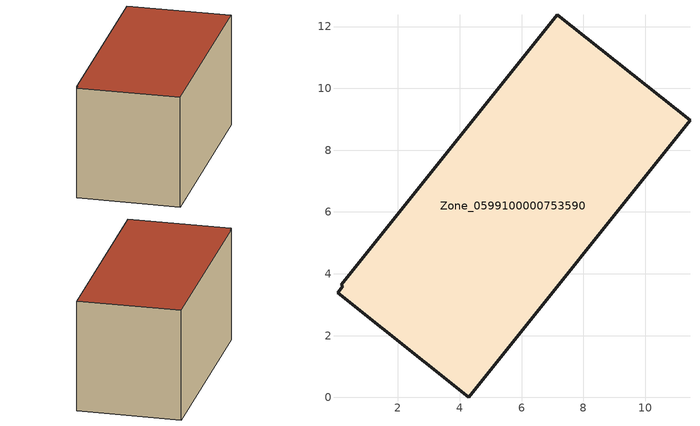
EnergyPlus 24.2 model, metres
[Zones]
Zone_0599100000753590
 floor ground (C_G): 0.04,3.39 0.21,3.6 0.17,3.64 7.16,12.39 11.45,8.96 4.29,0 z0.67
 wall outside (C_F): 4.29,0 11.45,8.96 7.16,12.39 0.17,3.64 0.21,3.6 0.04,3.39 4.29,0 z0.67:6.71
 roof outside (C_R): 0.21,3.6 0.04,3.39 4.29,0 11.45,8.96 7.16,12.39 0.17,3.64 z6.71
[BUILDING]
Pand.0599100000753590: North Axis=0; Terrain=City; Loads Convergence Tolerance Value=0.04; Temperature Convergence Tolerance Value=0.4; Solar Distribution=FullExterior; Maximum Number of Warmup Days=25; Minimum Number of Warmup Days=1
[Site:Location]
Rotterdam.The.Hague.AP_ZH_NLD Design_Conditions: Latitude=51.96; Longitude=4.45; Time Zone=1; Elevation=-4.5
[SITE:GROUNDTEMPERATURE:BUILDINGSURFACE]
18, 18, 18, 18, 18, 18, 18, 18, 18, 18, 18, 18
[MATERIAL] Thermal Absorptance=0.9; Solar Absorptance=0.7; Visible Absorptance=0.7
Name | Roughness | Thickness | Conductivity | Density | Specific Heat
G.TI.2006-2014 | MediumSmooth | 0.15 | 0.06 | 540 | 1210
F.TI.2006-2014 | Rough | 0.3 | 0.12 | 1920 | 840
R.TI.2006-2014 | MediumRough | 0.2 | 0.08 | 1500 | 1000
[CONSTRUCTION]
C_G: G.TI.2006-2014
C_F: F.TI.2006-2014
C_R: R.TI.2006-2014
[ZONE]
Zone_0599100000753590: Type=1; Multiplier=1; Ceiling Height=Autocalculate; Volume=Autocalculate; Floor Area=autocalculate; Part of Total Floor Area=Yes
[ZONEINFILTRATION:DESIGNFLOWRATE]
Infil_Zone_0599100000753590: Zone or ZoneList or Space or SpaceList=Zone_0599100000753590; Schedule=AlwaysOn; Design Flow Rate Calculation Method=Flow/Area; Flow Rate per Floor Area=0.0015; Constant Term Coefficient=1; Temperature Term Coefficient=0; Velocity Term Coefficient=0; Velocity Squared Term Coefficient=0
[HVACTEMPLATE:ZONE:IDEALLOADSAIRSYSTEM]
Zone_0599100000753590: Maximum Heating Supply Air Temperature=50; Minimum Cooling Supply Air Temperature=13; Maximum Heating Supply Air Humidity Ratio=0.0156; Minimum Cooling Supply Air Humidity Ratio=0.0077; Heating Limit=NoLimit; Cooling Limit=NoLimit; Dehumidification Control Type=ConstantSensibleHeatRatio; Cooling Sensible Heat Ratio=0.7; Dehumidification Setpoint=60; Humidification Control Type=None; Humidification Setpoint=30; Outdoor Air Method=None; Outdoor Air Flow Rate per Person=0.00944; Outdoor Air Flow Rate per Zone Floor Area=0; Outdoor Air Flow Rate per Zone=0; Demand Controlled Ventilation Type=None; Outdoor Air Economizer Type=NoEconomizer; Heat Recovery Type=None; Sensible Heat Recovery Effectiveness=0.7; Latent Heat Recovery Effectiveness=0.65
[ZONECONTROL:THERMOSTAT]
ThermostatControl_Zone_0599100000753590: Zone or ZoneList=Zone_0599100000753590; Control Type Schedule=DualSetpointControlType; Control 1=Thermostat_Zone_0599100000753590; Temperature Difference Between Cutout And Setpoint=0
[THERMOSTATSETPOINT:DUALSETPOINT]
Thermostat_Zone_0599100000753590: Heating Setpoint Temperature Schedule=HeatingSetpoint_Zone_0599100000753590; Cooling Setpoint Temperature Schedule=CoolingSetpoint_Zone_0599100000753590
[SCHEDULE:COMPACT]
HeatingSetpoint_Zone_0599100000753590: Through: 12/31, For: AllDays, Until: 24:00, 21
CoolingSetpoint_Zone_0599100000753590: Through: 12/31, For: AllDays, Until: 24:00, 24
DualSetpointControlType: Through: 12/31, For: AllDays, Until: 24:00, 4
AlwaysOn: Through: 12/31, For: AllDays, Until: 24:00, 1
